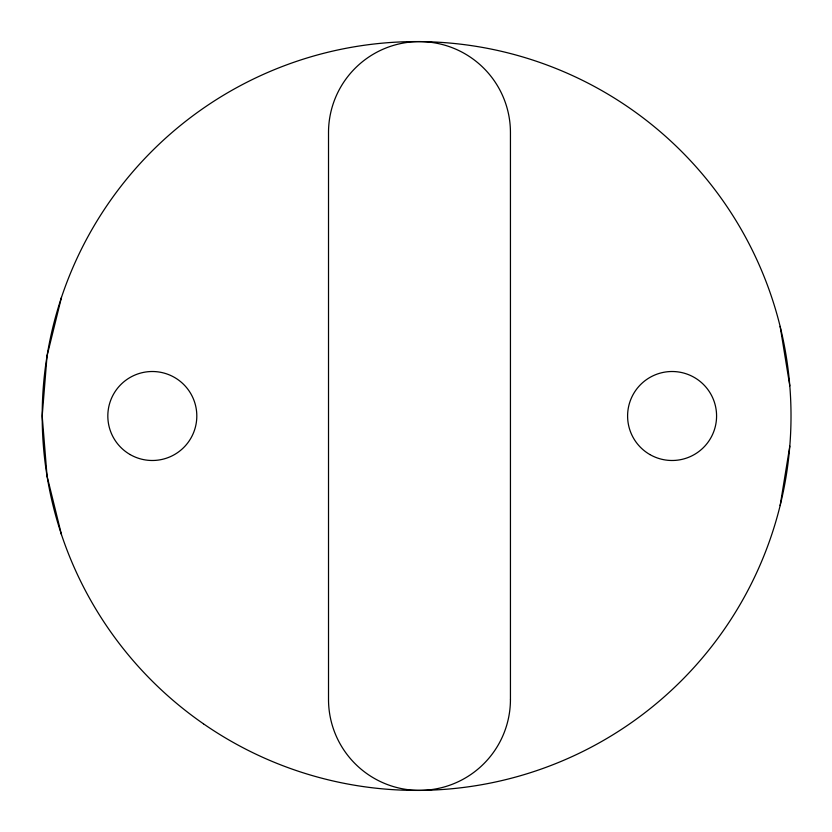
<?xml version="1.0" encoding="UTF-8"?>
<svg xmlns="http://www.w3.org/2000/svg" width="832" height="832" viewBox="0 0 832 832"><rect width="100%" height="100%" fill="white"/><g stroke="black" fill="none" stroke-linecap="round" stroke-linejoin="round"><path stroke-width="1.25" d="M780.135 505.606L789.807 446.129M61.464 297.44L47.05 355.94L42.193 416L47.05 476.06L61.464 534.56M780.135 326.394L789.807 385.871M510.442 699.431L510.442 132.569A90.969 90.969 0 0 0 419.474 41.6A90.969 90.969 0 0 0 328.515 132.569L328.515 699.431A90.969 90.969 0 0 0 419.474 790.4A90.969 90.969 0 0 0 510.442 699.431M203.466 723.819A374.41 374.41 0 0 0 789.755 446.67A374.41 374.41 0 0 0 256.589 77.501A374.41 374.41 0 0 0 203.466 723.819M130.073 454.532A44.491 44.491 0 0 0 196.81 416A44.491 44.491 0 0 0 130.073 377.468A44.491 44.491 0 0 0 130.073 454.532M649.844 454.532A44.491 44.491 0 0 0 716.581 416A44.491 44.491 0 0 0 649.844 377.468A44.491 44.491 0 0 0 649.844 454.532"/></g></svg>
